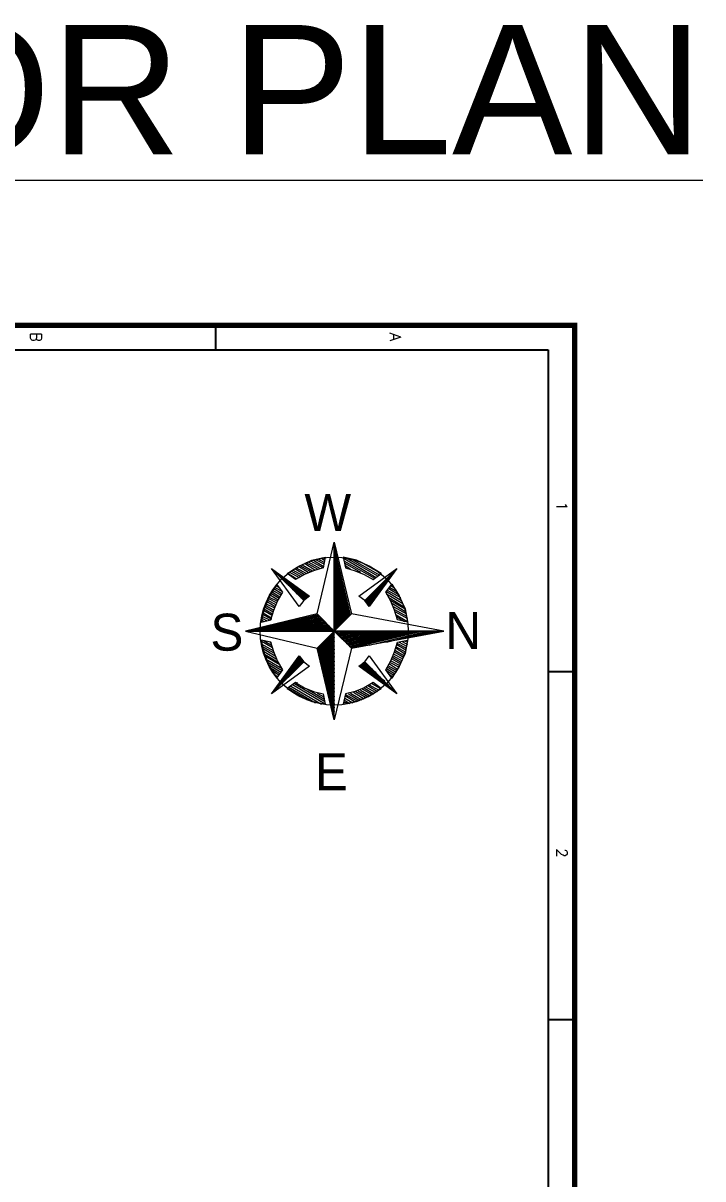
# Model space of a CAD drawing. Extents: x -52083 to 49512, y -145230 to 20224.
# Drawn here: x -23646 to -15757, y -106674 to -93263 of the extents above; entities that cross this region are included whole.
import ezdxf
from ezdxf.enums import TextEntityAlignment as Align

# ---------------------------------------------------------------- set-up
doc = ezdxf.new("R2010")
doc.units = 0
doc.header["$LTSCALE"] = 0.5
doc.header["$MEASUREMENT"] = 0
for name, color, linetype in [('PDF_DIRECTION', 7, 'Continuous'), ('PDF_Text', 5, 'Continuous'), ('TITLE', 7, 'Continuous')]:
    doc.layers.add(name, color=color, linetype=linetype)
doc.layers.add('sa-text', color=5, linetype='Continuous', lineweight=9)
doc.styles.add('ARIAL', font='romans.shx', dxfattribs={"height": 2.5})
doc.styles.add('PDF Book Antiqua', font='BKANT.TTF')
doc.styles.add('RomanS', font='romans.shx')

# ---------------------------------------------------------------- blocks, each defined once
blk = doc.blocks.new('A$C66962185')
at = {"layer": 'TITLE'}
for p, q in [((17006, -1297), (17006, 0)), ((34098, -1297), (34098, 0)), ((1210, -1297), (203723, -1297)), ((1210, -139882), (1210, -1297)), ((-86, -17647), (1210, -17647))]:
    blk.add_line(p, q, dxfattribs=at)
at = {"layer": 'TITLE', "const_width": 250}
blk.add_lwpolyline([(205020, 0), (205020, -141178), (0, -141178), (0, 0)], close=True, dxfattribs=at)
at = {"layer": 'TITLE', "style": 'RomanS'}
for s, p in [('1', (8897, -629)), ('2', (25916, -629)), ('A', (576, -8810)), ('B', (576, -26457))]:
    blk.add_text(s, height=537, dxfattribs=at).set_placement(p, align=Align.MIDDLE)

msp = doc.modelspace()

# ---------------------------------------------------------------- linework, layer by layer
at = {"layer": 'PDF_DIRECTION', "lineweight": 9, "elevation": 2637.8}
for points in [[(-20035.5, -101348.1), (-20234.6, -100517.2), (-20035.5, -100318.1), (-19836.4, -100517.2), (-20035.5, -101348.1), (-20035.5, -99288.1), (-19836.4, -100119)], [(-20234.6, -100119), (-20035.5, -99288.1)], [(-19845.1, -100127.7), (-20035.5, -99331.3)], [(-19853.8, -100136.3), (-20035.5, -99374.6)], [(-20312.5, -99504.5), (-20165.4, -99582.4), (-20277.9, -99617), (-20381.7, -99660.3), (-20485.6, -99720.8), (-20580.8, -99651.6), (-20442.3, -99565), (-20295.2, -99495.8), (-20139.4, -99461.2), (-20165.4, -99582.4)], [(-20277.9, -99495.8), (-20165.4, -99565)], [(-20251.9, -99487.1), (-20156.7, -99539.1)], [(-20225.9, -99478.5), (-20148, -99521.8)], [(-20191.3, -99469.8), (-20148, -99495.8)], [(-20156.7, -99469.8), (-20139.4, -99478.5)], [(-19862.4, -100145), (-20035.5, -99426.6)], [(-19871.1, -100153.6), (-20035.5, -99469.8)], [(-19732.6, -99513.1), (-19490.2, -99651.6), (-19628.7, -99565), (-19775.9, -99495.8), (-19931.7, -99461.2), (-19905.7, -99582.4), (-19793.2, -99617), (-19689.3, -99660.3), (-19585.4, -99720.8), (-19490.2, -99651.6)], [(-19931.7, -99469.8), (-19550.8, -99694.9)], [(-19923, -99504.5), (-19568.1, -99703.5)], [(-19897, -99469.8), (-19533.5, -99677.6)], [(-19827.8, -99487.1), (-19507.5, -99668.9)], [(-20762.6, -99591), (-20321.2, -99911.3), (-20390.4, -99963.2), (-20442.3, -100032.4), (-20762.6, -99591), (-20390.4, -99963.2)], [(-20719.3, -99634.3), (-20329.8, -99911.3)], [(-20554.9, -99634.3), (-20442.3, -99694.9)], [(-20537.5, -99617), (-20425, -99686.2)], [(-20520.2, -99608.3), (-20407.7, -99668.9)], [(-20494.3, -99591), (-20381.7, -99660.3)], [(-20477, -99582.4), (-20355.8, -99651.6)], [(-20451, -99565), (-20338.5, -99634.3)], [(-20433.7, -99556.4), (-20312.5, -99625.6)], [(-20407.7, -99547.7), (-20286.5, -99617)], [(-20381.7, -99530.4), (-20260.6, -99608.3)], [(-20364.4, -99521.8), (-20225.9, -99599.7)], [(-20338.5, -99513.1), (-20200, -99591)], [(-19879.7, -100162.3), (-20035.5, -99513.1)], [(-19888.4, -100170.9), (-20035.5, -99556.4)], [(-19897, -100179.6), (-20035.5, -99599.7)], [(-19914.3, -99530.4), (-19732.6, -99634.3)], [(-19905.7, -99556.4), (-19845.1, -99599.7)], [(-19308.4, -99591), (-19628.7, -100032.4), (-19680.6, -99963.2), (-19749.9, -99911.3), (-19308.4, -99591), (-19680.6, -99963.2)], [(-19351.7, -99634.3), (-19628.7, -100023.8)], [(-20667.4, -99686.2), (-20338.5, -99919.9)], [(-20615.4, -99729.5), (-20347.1, -99928.6)], [(-20572.2, -99651.6), (-20468.3, -99712.2)], [(-19905.7, -100188.3), (-20035.5, -99651.6)], [(-19914.3, -100196.9), (-20035.5, -99694.9)], [(-19923, -100205.6), (-20035.5, -99738.2)], [(-19446.9, -99729.5), (-19646, -100006.5)], [(-19403.7, -99686.2), (-19637.4, -100015.1)], [(-19594.1, -99712.2), (-19585.4, -99720.8)], [(-19299.8, -100188.3), (-19334.4, -100075.7), (-19377.7, -99971.9), (-19438.3, -99868), (-19369, -99772.8), (-19282.5, -99911.3), (-19213.2, -100058.4), (-19187.3, -100214.2), (-19299.8, -100188.3), (-19299.8, -100179.6)], [(-20788.6, -99894), (-20684.7, -99954.5)], [(-20771.3, -99876.6), (-20676, -99937.2)], [(-20762.6, -99859.3), (-20667.4, -99919.9)], [(-20753.9, -99842), (-20650.1, -99902.6)], [(-20736.6, -99824.7), (-20641.4, -99885.3)], [(-20728, -99807.4), (-20641.4, -99859.3)], [(-20710.7, -99790.1), (-20667.4, -99816.1)], [(-20572.2, -99781.4), (-20355.8, -99937.2)], [(-20520.2, -99833.4), (-20364.4, -99945.9)], [(-20477, -99876.6), (-20373.1, -99945.9)], [(-19931.7, -100214.2), (-20035.5, -99781.4)], [(-19940.3, -100222.9), (-20035.5, -99833.4)], [(-19949, -100231.5), (-20035.5, -99876.6)], [(-19594.1, -99876.6), (-19672, -99980.5)], [(-19550.8, -99833.4), (-19663.3, -99989.2)], [(-19498.9, -99781.4), (-19654.7, -99997.8)], [(-19429.6, -99859.3), (-19256.5, -99963.2)], [(-19429.6, -99885.3), (-19239.2, -99997.8)], [(-19421, -99842), (-19265.2, -99928.6)], [(-19403.7, -99824.7), (-19291.1, -99894)], [(-19395, -99807.4), (-19308.4, -99859.3)], [(-19386.3, -99790.1), (-19334.4, -99816.1)], [(-20849.2, -100032.4), (-20745.3, -100093)], [(-20840.5, -100015.1), (-20736.6, -100075.7)], [(-20831.8, -99997.8), (-20728, -100049.8)], [(-20823.2, -99971.9), (-20719.3, -100032.4)], [(-20814.5, -99954.5), (-20710.7, -100015.1)], [(-20805.9, -99937.2), (-20702, -99989.2)], [(-20797.2, -99919.9), (-20693.4, -99971.9)], [(-20425, -99928.6), (-20381.7, -99954.5)], [(-19957.6, -100240.2), (-20035.5, -99919.9)], [(-19966.3, -100248.8), (-20035.5, -99963.2)], [(-19974.9, -100257.5), (-20035.5, -100006.5)], [(-19646, -99928.6), (-19672, -99971.9)], [(-19403.7, -99928.6), (-19230.5, -100032.4)], [(-19377.7, -99963.2), (-19213.2, -100058.4)], [(-19360.4, -99997.8), (-19204.6, -100093)], [(-19351.7, -100032.4), (-19195.9, -100119)], [(-19005.5, -100318.1), (-19836.4, -100517.2), (-18763.1, -100318.1), (-21065.5, -100318.1), (-18763.1, -100318.1), (-19836.4, -100119), (-20035.5, -100318.1), (-20234.6, -100119), (-21065.5, -100318.1), (-20234.6, -100517.2)], [(-20225.9, -100127.7), (-21022.3, -100318.1)], [(-20217.3, -100136.3), (-20979, -100318.1)], [(-20208.6, -100145), (-20927.1, -100318.1)], [(-20200, -100153.6), (-20883.8, -100318.1)], [(-20883.8, -100162.3), (-20823.2, -100196.9)], [(-20875.1, -100119), (-20762.6, -100179.6)], [(-20875.1, -100145), (-20788.6, -100188.3)], [(-20866.5, -100101.7), (-20762.6, -100162.3)], [(-20857.8, -100075.7), (-20753.9, -100136.3)], [(-20849.2, -100058.4), (-20753.9, -100119)], [(-20191.3, -100162.3), (-20840.5, -100318.1)], [(-20182.7, -100170.9), (-20797.2, -100318.1)], [(-20174, -100179.6), (-20745.3, -100318.1)], [(-19983.6, -100266.2), (-20035.5, -100058.4)], [(-19992.2, -100274.8), (-20035.5, -100101.7)], [(-20000.9, -100283.5), (-20035.5, -100145)], [(-19334.4, -100067.1), (-19195.9, -100145)], [(-19325.8, -100093), (-19187.3, -100170.9)], [(-19317.1, -100127.7), (-19187.3, -100205.6)], [(-19308.4, -100153.6), (-19221.9, -100205.6)], [(-20883.8, -100188.3), (-20849.2, -100205.6)], [(-20165.4, -100188.3), (-20702, -100318.1)], [(-20156.7, -100196.9), (-20658.7, -100318.1)], [(-20148, -100205.6), (-20615.4, -100318.1)], [(-20139.4, -100214.2), (-20572.2, -100318.1)], [(-20130.7, -100222.9), (-20520.2, -100318.1)], [(-20122.1, -100231.5), (-20477, -100318.1)], [(-20113.4, -100240.2), (-20433.7, -100318.1)], [(-20104.8, -100248.8), (-20390.4, -100318.1)], [(-20096.1, -100257.5), (-20338.5, -100318.1)], [(-20087.5, -100266.2), (-20295.2, -100318.1)], [(-20078.8, -100274.8), (-20251.9, -100318.1)], [(-20070.1, -100283.5), (-20208.6, -100318.1)], [(-20061.5, -100292.1), (-20165.4, -100318.1)], [(-20052.8, -100300.8), (-20113.4, -100318.1)], [(-20044.2, -100309.4), (-20070.1, -100318.1)], [(-20009.6, -100292.1), (-20035.5, -100188.3)], [(-20018.2, -100300.8), (-20035.5, -100240.2)], [(-20026.9, -100309.4), (-20035.5, -100283.5)], [(-20883.8, -100430.6), (-20753.9, -100508.5)], [(-20849.2, -100430.6), (-20762.6, -100482.5)], [(-20779.9, -100447.9), (-20762.6, -100456.6)], [(-20165.4, -100447.9), (-20035.5, -100984.6)], [(-20156.7, -100439.3), (-20035.5, -100941.3)], [(-20148, -100430.6), (-20035.5, -100898)], [(-20139.4, -100422), (-20035.5, -100846.1)], [(-20130.7, -100413.3), (-20035.5, -100802.8)], [(-20122.1, -100404.6), (-20035.5, -100759.5)], [(-20113.4, -100396), (-20035.5, -100716.2)], [(-20104.8, -100387.3), (-20035.5, -100673)], [(-20096.1, -100378.7), (-20035.5, -100621)], [(-20087.5, -100370), (-20035.5, -100577.8)], [(-20078.8, -100361.4), (-20035.5, -100534.5)], [(-20070.1, -100352.7), (-20035.5, -100491.2)], [(-20061.5, -100344.1), (-20035.5, -100439.3)], [(-20052.8, -100335.4), (-20035.5, -100396)], [(-20044.2, -100326.7), (-20035.5, -100352.7)], [(-20026.9, -100326.7), (-20000.9, -100318.1)], [(-20018.2, -100335.4), (-19957.6, -100318.1)], [(-20009.6, -100344.1), (-19905.7, -100318.1)], [(-20000.9, -100352.7), (-19862.4, -100318.1)], [(-19992.2, -100361.4), (-19819.1, -100318.1)], [(-19983.6, -100370), (-19775.9, -100318.1)], [(-19974.9, -100378.7), (-19732.6, -100318.1)], [(-19966.3, -100387.3), (-19680.6, -100318.1)], [(-19957.6, -100396), (-19637.4, -100318.1)], [(-19949, -100404.6), (-19594.1, -100318.1)], [(-19940.3, -100413.3), (-19550.8, -100318.1)], [(-19931.7, -100422), (-19498.9, -100318.1)], [(-19923, -100430.6), (-19455.6, -100318.1)], [(-19914.3, -100439.3), (-19412.3, -100318.1)], [(-19905.7, -100447.9), (-19369, -100318.1)], [(-19897, -100456.6), (-19325.8, -100318.1)], [(-19888.4, -100465.2), (-19273.8, -100318.1)], [(-19879.7, -100473.9), (-19230.5, -100318.1)], [(-19871.1, -100482.5), (-19187.3, -100318.1)], [(-19862.4, -100491.2), (-19144, -100318.1)], [(-19853.8, -100499.9), (-19092.1, -100318.1)], [(-19845.1, -100508.5), (-19048.8, -100318.1)], [(-19628.7, -100482.5), (-18962.2, -100318.1)], [(-19429.6, -100447.9), (-18918.9, -100318.1)], [(-19282.5, -100447.9), (-19195.9, -100491.2)], [(-19247.9, -100439.3), (-19187.3, -100473.9)], [(-19230.5, -100404.6), (-18867, -100318.1)], [(-19221.9, -100430.6), (-19187.3, -100447.9)], [(-19031.5, -100370), (-18823.7, -100318.1)], [(-18832.4, -100326.7), (-18780.5, -100318.1)], [(-20883.8, -100465.2), (-20745.3, -100543.1)], [(-20875.1, -100491.2), (-20736.6, -100569.1)], [(-20866.5, -100517.2), (-20719.3, -100603.7)], [(-20866.5, -100543.1), (-20710.7, -100638.3)], [(-20857.8, -100577.8), (-20693.4, -100673)], [(-20225.9, -100508.5), (-20035.5, -101304.8)], [(-20217.3, -100499.9), (-20035.5, -101252.9)], [(-20208.6, -100491.2), (-20035.5, -101209.6)], [(-20200, -100482.5), (-20035.5, -101166.3)], [(-20191.3, -100473.9), (-20035.5, -101123.1)], [(-20182.7, -100465.2), (-20035.5, -101079.8)], [(-20174, -100456.6), (-20035.5, -101027.8)], [(-19334.4, -100560.4), (-19230.5, -100621)], [(-19325.8, -100543.1), (-19221.9, -100603.7)], [(-19317.1, -100499.9), (-19213.2, -100560.4)], [(-19317.1, -100517.2), (-19221.9, -100577.8)], [(-19308.4, -100456.6), (-19195.9, -100517.2)], [(-19308.4, -100473.9), (-19204.6, -100534.5)], [(-20840.5, -100603.7), (-20667.4, -100707.6)], [(-20831.8, -100638.3), (-20641.4, -100750.9)], [(-20814.5, -100673), (-20641.4, -100776.8)], [(-20797.2, -100707.6), (-20650.1, -100794.1)], [(-20390.4, -100673), (-20762.6, -101045.2), (-20442.3, -100603.7), (-20390.4, -100673), (-20321.2, -100724.9), (-20762.6, -101045.2)], [(-20719.3, -101001.9), (-20442.3, -100612.4)], [(-20667.4, -100949.9), (-20433.7, -100621)], [(-20615.4, -100898), (-20425, -100629.7)], [(-20572.2, -100854.7), (-20416.4, -100638.3)], [(-20520.2, -100802.8), (-20407.7, -100647)], [(-20477, -100759.5), (-20399.1, -100655.7)], [(-20425, -100707.6), (-20399.1, -100664.3)], [(-19308.4, -101045.2), (-19749.9, -100724.9), (-19680.6, -100673), (-19628.7, -100603.7), (-19308.4, -101045.2), (-19680.6, -100673)], [(-19351.7, -101001.9), (-19741.2, -100716.2)], [(-19403.7, -100949.9), (-19732.6, -100716.2)], [(-19446.9, -100898), (-19723.9, -100707.6)], [(-19498.9, -100854.7), (-19715.3, -100698.9)], [(-19550.8, -100802.8), (-19706.6, -100690.3)], [(-19594.1, -100759.5), (-19698, -100681.6)], [(-19412.3, -100716.2), (-19308.4, -100776.8)], [(-19395, -100698.9), (-19299.8, -100759.5)], [(-19386.3, -100681.6), (-19291.1, -100733.6)], [(-19377.7, -100664.3), (-19273.8, -100716.2)], [(-19369, -100638.3), (-19265.2, -100698.9)], [(-19360.4, -100621), (-19256.5, -100681.6)], [(-19351.7, -100603.7), (-19247.9, -100664.3)], [(-19343.1, -100586.4), (-19239.2, -100638.3)], [(-20779.9, -100742.2), (-20667.4, -100811.5)], [(-20753.9, -100776.8), (-20676, -100828.8)], [(-20728, -100820.1), (-20693.4, -100846.1)], [(-19429.6, -100750.9), (-19334.4, -100811.5)], [(-19429.6, -100776.8), (-19343.1, -100828.8)], [(-19421, -100733.6), (-19317.1, -100794.1)], [(-19395, -100820.1), (-19360.4, -100846.1)], [(-20485.6, -100915.3), (-20580.8, -100984.6), (-20442.3, -101071.1), (-20295.2, -101131.7), (-20139.4, -101166.3), (-20520.2, -100941.3)], [(-20572.2, -100984.6), (-20347.1, -101114.4)], [(-20563.5, -100967.3), (-20251.9, -101149)], [(-20537.5, -100958.6), (-20182.7, -101166.3)], [(-20502.9, -100924), (-20148, -101131.7)], [(-20459.6, -100924), (-20485.6, -100915.3), (-20381.7, -100975.9), (-20277.9, -101019.2), (-20165.4, -101045.2), (-20139.4, -101166.3)], [(-19715.3, -100984.6), (-19594.1, -101053.8)], [(-19689.3, -100975.9), (-19576.8, -101045.2)], [(-19663.3, -100967.3), (-19559.5, -101027.8)], [(-19646, -100949.9), (-19533.5, -101019.2)], [(-19628.7, -100941.3), (-19516.2, -101001.9)], [(-19602.7, -100924), (-19498.9, -100984.6)], [(-20347.1, -100993.2), (-20156.7, -101105.7)], [(-20234.6, -101036.5), (-20156.7, -101079.8)], [(-19923, -101114.4), (-19853.8, -101157.7)], [(-19914.3, -101097.1), (-19819.1, -101149)], [(-19905.7, -101053.8), (-19767.2, -101131.7)], [(-19905.7, -101071.1), (-19793.2, -101140.4)], [(-19871.1, -101045.2), (-19741.2, -101123.1)], [(-19845.1, -101036.5), (-19715.3, -101114.4)], [(-19810.5, -101027.8), (-19689.3, -101105.7)], [(-19784.5, -101019.2), (-19663.3, -101088.4)], [(-19758.5, -101010.5), (-19637.4, -101079.8)], [(-19732.6, -101001.9), (-19620.1, -101071.1)], [(-19931.7, -101157.7), (-19914.3, -101166.3)], [(-19923, -101140.4), (-19879.7, -101157.7)]]:
    msp.add_lwpolyline(points, dxfattribs=at)
for points in [[(-20632.8, -99868), (-20702, -99772.8), (-20788.6, -99911.3), (-20849.2, -100058.4), (-20883.8, -100214.2), (-20771.3, -100188.3), (-20736.6, -100075.7), (-20693.4, -99971.9)], [(-20632.8, -100768.2), (-20693.4, -100664.3), (-20736.6, -100560.4), (-20771.3, -100447.9), (-20883.8, -100422), (-20849.2, -100577.8), (-20788.6, -100724.9), (-20702, -100863.4)], [(-19438.3, -100768.2), (-19377.7, -100664.3), (-19334.4, -100560.4), (-19299.8, -100447.9), (-19187.3, -100422), (-19213.2, -100577.8), (-19282.5, -100724.9), (-19369, -100863.4)], [(-19931.7, -101166.3), (-19775.9, -101131.7), (-19628.7, -101071.1), (-19490.2, -100984.6), (-19585.4, -100915.3), (-19689.3, -100975.9), (-19793.2, -101019.2), (-19905.7, -101045.2)]]:
    msp.add_lwpolyline(points, close=True, dxfattribs=at)
at = {"layer": 'PDF_DIRECTION', "lineweight": 9}
msp.add_circle((-20036.5, -100318.9, 2637.8), 857.7, dxfattribs=at)

# ---------------------------------------------------------------- block references
at = {"layer": 'TITLE', "xscale": 0.2362210059218341, "yscale": 0.2362210059218341, "zscale": 0.2362210059282006, "rotation": 270}
msp.add_blockref('A$C66962185', (-17245.7, -96770.3, 2637.8), dxfattribs=at)

# ---------------------------------------------------------------- texts
at = {"layer": 'PDF_Text', "char_height": 429.2, "attachment_point": 7, "style": 'PDF Book Antiqua'}
for s, insert in [('W', (-20381.7, -99156.5, 2637.8)), ('S', (-21472.4, -100551.3, 2637.8)), ('N', (-18745.8, -100527.1, 2637.8)), ('E', (-20260.6, -102164.7, 2637.8))]:
    msp.add_mtext(s, dxfattribs=dict(at, insert=insert))
at = {"layer": 'sa-text', "color": 5, "insert": (-33920.3, -94046.4, 2637.8), "char_height": 1500, "width": 37314.128, "attachment_point": 5, "style": 'ARIAL'}
msp.add_mtext('{\\fArial|b0|i0|c0|p34;\\L\\C1;ELECTRICAL SECOND FLOOR PLAN}', dxfattribs=at)

doc.saveas('drawing.dxf')
